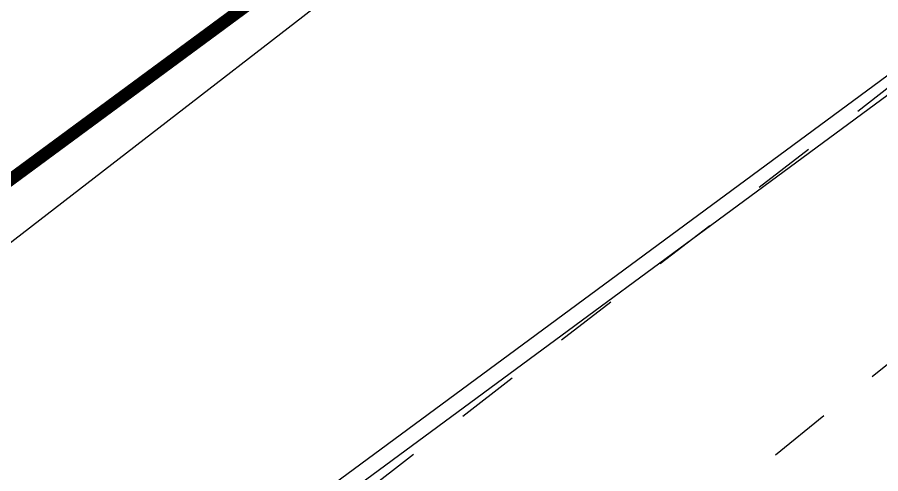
# Model space of a CAD drawing. Extents: x 421500 to 422711, y 436000 to 437000.
# Drawn here: x 422064.9 to 422071.82, y 436577.36 to 436581.02 of the extents above; entities that cross this region are included whole.
import ezdxf

# ---------------------------------------------------------------- set-up
doc = ezdxf.new("R2010")
doc.units = 0
doc.linetypes.add('10041', pattern=[9, 6, -3])
doc.linetypes.add('716709-ExBase$0$BLIP', pattern=[1, 0.5, -0.5])
for name, color, linetype in [('716709-ExBase$0$XC-LCCCarriageway', 251, 'Continuous'), ('716709-ExBase$0$XC-LCCVerges', 251, '716709-ExBase$0$BLIP'), ('Lines', 1, 'Continuous'), ('Pr-Kerb', 2, 'Continuous'), ('Pr-KerbEdge', 8, 'Continuous')]:
    doc.layers.add(name, color=color, linetype=linetype)

msp = doc.modelspace()

# ---------------------------------------------------------------- linework, layer by layer
at = {"layer": '716709-ExBase$0$XC-LCCCarriageway', "flags": 128}
msp.add_lwpolyline([(422005.1364, 436528.3907), (422006.7154, 436531.2126), (422009.1021, 436534.8969), (422011.8935, 436538.2849), (422012.551, 436538.9632), (422014.3826, 436541.0063), (422015.0383, 436541.6618), (422016.3711, 436542.9497), (422024.0224, 436548.6725), (422031.6691, 436554.3792), (422039.8289, 436560.5132), (422048.6524, 436567.1649), (422056.5252, 436572.9217), (422057.2742, 436573.4601), (422061.695, 436576.7615), (422062.4316, 436577.3422), (422070.8766, 436583.8769), (422079.5151, 436590.8254), (422087.8346, 436597.7113), (422096.2581, 436604.9578), (422105.6008, 436613.3976), (422113.5751, 436620.8799)], dxfattribs=at)
msp.add_lwpolyline([(422005.1364, 436528.3907), (422006.7154, 436531.2126), (422009.1021, 436534.8969), (422011.8935, 436538.2849), (422012.551, 436538.9632), (422014.3826, 436541.0063), (422015.0383, 436541.6618), (422016.3711, 436542.9497), (422024.0224, 436548.6725), (422031.6691, 436554.3792), (422039.8289, 436560.5132), (422048.6524, 436567.1649), (422056.5252, 436572.9217), (422057.2742, 436573.4601), (422061.695, 436576.7615), (422062.4316, 436577.3422), (422070.8766, 436583.8769), (422079.5151, 436590.8254), (422087.8346, 436597.7113), (422096.2581, 436604.9578), (422105.6008, 436613.3976), (422113.5751, 436620.8799)], dxfattribs=at)
msp.add_lwpolyline([(422005.1364, 436528.3907), (422006.7154, 436531.2126), (422009.1021, 436534.8969), (422011.8935, 436538.2849), (422012.551, 436538.9632), (422014.3826, 436541.0063), (422015.0383, 436541.6618), (422016.3711, 436542.9497), (422024.0224, 436548.6725), (422031.6691, 436554.3792), (422039.8289, 436560.5132), (422048.6524, 436567.1649), (422056.5252, 436572.9217), (422057.2742, 436573.4601), (422061.695, 436576.7615), (422062.4316, 436577.3422), (422070.8766, 436583.8769), (422079.5151, 436590.8254), (422087.8346, 436597.7113), (422096.2581, 436604.9578), (422105.6008, 436613.3976), (422113.5751, 436620.8799)], dxfattribs=at)
at = {"layer": '716709-ExBase$0$XC-LCCVerges', "flags": 128}
for points in [[(422062.0383, 436576.7694), (422063.8138, 436574.2155), (422071.9817, 436580.5294), (422081.589, 436588.7021), (422089.8407, 436595.7302), (422098.9785, 436603.5782), (422106.8226, 436611.0621), (422115.6423, 436619.2062), (422124.0468, 436627.3011), (422131.4971, 436634.4542), (422136.9184, 436639.9545), (422144.7369, 436648.5354), (422152.2461, 436656.3426), (422158.9554, 436664.0027), (422166.964, 436672.4224), (422175.0519, 436681.457), (422181.757, 436689.0289), (422188.8811, 436697.4578), (422193.0683, 436702.3914)], [(422065.5813, 436571.5562), (422064.9482, 436572.6239), (422073.2046, 436579.3103), (422082.3836, 436587.1967), (422091.136, 436594.6985), (422099.8435, 436602.4574), (422108.2869, 436610.1305), (422116.8748, 436618.3776), (422124.9645, 436625.8989), (422132.8049, 436633.7223), (422137.8446, 436638.6547), (422141.9656, 436643.152), (422146.0407, 436647.6908), (422153.2685, 436655.1615), (422160.7777, 436663.1132), (422167.8802, 436671.141), (422176.5963, 436680.6264), (422182.9719, 436688.0491), (422190.2894, 436696.7726), (422194.2043, 436701.2735)], [(422062.0383, 436576.7694), (422063.8138, 436574.2155), (422071.9817, 436580.5294), (422081.589, 436588.7021), (422089.8407, 436595.7302), (422098.9785, 436603.5782), (422106.8226, 436611.0621), (422115.6423, 436619.2062), (422124.0468, 436627.3011), (422131.4971, 436634.4542), (422136.9184, 436639.9545), (422144.7369, 436648.5354), (422152.2461, 436656.3426), (422158.9554, 436664.0027), (422166.964, 436672.4224), (422168.1346, 436673.7299)], [(422065.5813, 436571.5562), (422064.9482, 436572.6239), (422073.2046, 436579.3103), (422082.3836, 436587.1967), (422091.136, 436594.6985), (422099.8435, 436602.4574), (422108.2869, 436610.1305), (422116.8748, 436618.3776), (422124.9645, 436625.8989), (422132.8049, 436633.7223), (422137.8446, 436638.6547), (422141.9656, 436643.152), (422146.0407, 436647.6908), (422153.2685, 436655.1615), (422160.7777, 436663.1132), (422167.8802, 436671.141), (422169.2865, 436672.6714)]]:
    msp.add_lwpolyline(points, dxfattribs=at)
at = {"layer": 'Lines', "linetype": '10041', "const_width": 0.1, "flags": 128}
msp.add_lwpolyline([(422138.6118, 436649.1157), (422108.5175, 436616.2973, -0.021753), (422101.7051, 436609.4881, -0.008127), (422086.8646, 436596.3289, -0.01839), (422080.4934, 436591.2565), (422053.018, 436570.9865, -0.005602), (422051.0047, 436569.5357), (422022.9215, 436549.7734, 0.012944), (422018.1932, 436546.2596)], format="xyb", dxfattribs=at)
at = {"layer": 'Pr-Kerb', "flags": 128}
msp.add_lwpolyline([(422039.622, 436486.1173), (422016.8777, 436501.1206, -0.052241), (422011.2409, 436505.7494), (422010.7347, 436506.2622, -0.404434), (422010.4497, 436534.0673, -0.049838), (422026.9382, 436548.3202), (422053.019, 436566.6734, 0.005602), (422055.0958, 436568.17), (422082.5713, 436588.44, 0.01839), (422089.1438, 436593.6728, 0.008127), (422104.0695, 436606.9074, 0.021753), (422111.0971, 436613.9318), (422145.3144, 436651.2463), (422166.4845, 436675.2427)], format="xyb", dxfattribs=at)
at = {"layer": 'Pr-KerbEdge', "flags": 128}
msp.add_lwpolyline([(422039.6909, 436486.2216), (422016.9465, 436501.225, -0.052241), (422011.3298, 436505.8372), (422010.8236, 436506.35, -0.404434), (422010.5405, 436533.9813, -0.049838), (422027.0101, 436548.2179), (422053.0909, 436566.5712, 0.005602), (422055.17, 436568.0694), (422082.6455, 436588.3394, 0.01839), (422089.2252, 436593.5779, 0.008127), (422104.1539, 436606.8152, 0.021753), (422111.1892, 436613.8473), (422145.4073, 436651.1627), (422166.5782, 436675.16)], format="xyb", dxfattribs=at)

doc.saveas('drawing.dxf')
